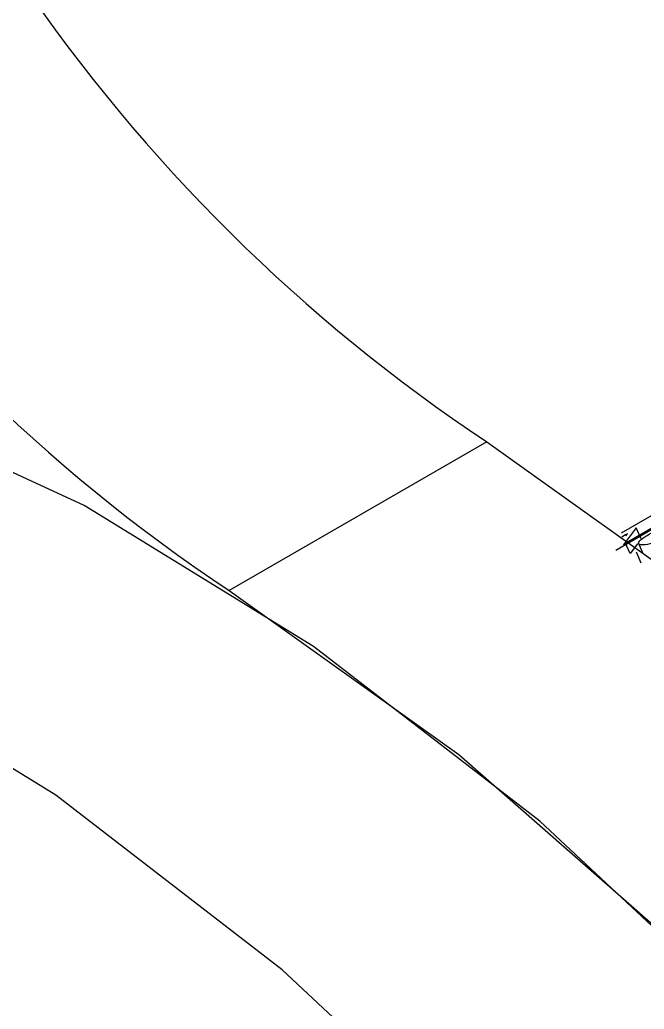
# Model space of a CAD drawing. Header units: millimetres. Extents: x 143 to 484, y 74 to 419.
# Drawn here: x 255.82 to 260.96, y 135.32 to 143.47 of the extents above; entities that cross this region are included whole.
import ezdxf

# ---------------------------------------------------------------- set-up
doc = ezdxf.new("R2010")
doc.units = ezdxf.units.MM

msp = doc.modelspace()

# ---------------------------------------------------------------- linework, layer by layer
at = {"color": 7, "linetype": 'Continuous', "lineweight": 25}
for p, q in [((264.1553, 141.1935), (260.7663, 139.237)), ((259.6612, 139.9904), (257.5399, 138.7657)), ((261.1619, 139.3497), (260.7227, 139.0947)), ((260.8317, 139.171), (261.1252, 139.3412)), ((260.891, 139.2812), (260.8006, 139.1605)), ((260.8848, 139.2794), (260.891, 139.2812)), ((260.9334, 139.1914), (260.891, 139.2812)), ((260.8043, 139.2228), (260.7742, 139.205)), ((260.8006, 139.1605), (260.7927, 139.1505)), ((260.8413, 139.0702), (260.8006, 139.1605)), ((260.8036, 139.1541), (260.8317, 139.171)), ((260.8211, 139.2329), (260.8043, 139.2228)), ((260.8057, 139.2166), (260.8211, 139.2329)), ((260.7927, 139.1505), (260.7864, 139.1435)), ((260.7864, 139.1435), (260.7974, 139.1503)), ((260.7974, 139.1503), (260.8036, 139.1541)), ((260.9018, 139.1498), (260.8413, 139.0702)), ((260.9321, 138.9911), (260.8943, 139.082)), ((260.9482, 139.0661), (260.9091, 139.1566))]:
    msp.add_line(p, q, dxfattribs=at)
at = {"color": 7, "linetype": 'Continuous', "lineweight": 25, "flags": 128}
for points in [[(270.9619, 114.7077), (270.8358, 116.9572), (270.4595, 119.3123), (269.8398, 121.7309), (268.9877, 124.1699), (267.9186, 126.5856), (266.6513, 128.9352), (265.2086, 131.1765), (263.6163, 133.2696), (261.9026, 135.1772), (260.0982, 136.8651), (258.2354, 138.3034), (256.3473, 139.4663), (254.4676, 140.333), (252.6298, 140.8882), (250.8669, 141.1219), (249.2102, 141.0299), (248.8652, 140.9664)], [(259.6612, 139.9904), (261.5525, 138.6389), (263.3965, 137.0236), (265.1596, 135.1739), (266.81, 133.1232), (268.3176, 130.9088), (269.6551, 128.5709), (270.7983, 126.1518), (271.7265, 123.6954), (272.4227, 121.2463), (272.8745, 118.8489), (273.0734, 116.5466), (273.0161, 114.3813), (272.7035, 112.3922), (272.1412, 110.6154), (271.3395, 109.0832), (270.3129, 107.8232), (269.0801, 106.8584), (268.9403, 106.7754)], [(268.8406, 113.4831), (268.7144, 115.7326), (268.3381, 118.0877), (267.7184, 120.5063), (266.8664, 122.9452), (265.7972, 125.361), (264.53, 127.7105), (263.0873, 129.9519), (261.4949, 132.045), (259.7813, 133.9525), (257.9769, 135.6405), (256.1141, 137.0788), (254.2259, 138.2417), (252.3462, 139.1084), (250.5085, 139.6636), (249.6767, 139.8127)], [(268.8406, 113.4831), (268.7144, 115.7326), (268.3381, 118.0877), (267.7184, 120.5063), (266.8664, 122.9452), (265.7972, 125.361), (264.53, 127.7105), (263.0873, 129.9519), (261.4949, 132.045), (259.7813, 133.9525), (257.9769, 135.6405), (256.1141, 137.0788), (254.2259, 138.2417), (252.3462, 139.1084), (250.5085, 139.6636), (249.6767, 139.8127)], [(257.5399, 138.7657), (259.4312, 137.4143), (261.2751, 135.799), (263.0383, 133.9493), (264.6886, 131.8986), (266.1963, 129.6842), (267.5338, 127.3463), (268.677, 124.9272), (269.6052, 122.4708), (270.3014, 120.0217), (270.7531, 117.6242), (270.9521, 115.322), (270.8948, 113.1567), (270.5821, 111.1676), (270.0199, 109.3908), (269.2182, 107.8585), (268.1916, 106.5986), (266.9588, 105.6338), (266.819, 105.5508)]]:
    msp.add_lwpolyline(points, dxfattribs=at)
at = {"color": 7, "linetype": 'Continuous', "lineweight": 25}
for centre, radius, start, end in [((267.4293, 151.6752), 14.0314, 214.15189, 236.38408), ((265.308, 150.4506), 14.0314, 214.15189, 236.38408), ((235.8456, 110.8071), 30.9078, 2.69159, 55.62306)]:
    msp.add_arc(centre, radius, start, end, dxfattribs=at)
for points, knots in [([(258.4068, 123.8271), (258.1101, 124.3301), (257.2507, 125.7871), (255.7107, 128.12), (253.7551, 130.763), (251.6787, 133.2507), (249.5024, 135.5619), (247.2442, 137.6754), (244.9238, 139.5721), (242.5608, 141.2343), (240.1754, 142.6462), (237.7877, 143.7942), (235.4198, 144.6633), (233.09, 145.2533), (230.8339, 145.5202), (229.2481, 145.5742), (228.4544, 145.4493), (228.351, 145.433)], [0, 0, 0, 0, 0.038465, 0.111426, 0.18442, 0.257437, 0.330488, 0.403585, 0.476737, 0.54995, 0.623227, 0.696555, 0.769901, 0.843185, 0.916298, 0.989097, 1, 1, 1, 1]), ([(260.9091, 139.1566), (260.9114, 139.1613), (260.916, 139.1705), (260.9447, 139.1963), (261.0091, 139.2376), (261.0951, 139.2834), (261.1718, 139.3189), (261.2101, 139.3348), (261.2296, 139.3428)], [0, 0, 0, 0, 0.126805, 0.249029, 0.500262, 0.75368, 0.875238, 1, 1, 1, 1]), ([(261.1834, 139.2021), (261.1455, 139.1889), (261.0687, 139.1623), (260.979, 139.1429), (260.9149, 139.1369), (260.911, 139.1501), (260.9091, 139.1566)], [0, 0, 0, 0, 0.246818, 0.499992, 0.753183, 1, 1, 1, 1])]:
    msp.add_open_spline(points, degree=3, knots=knots, dxfattribs=at)

doc.saveas('drawing.dxf')
